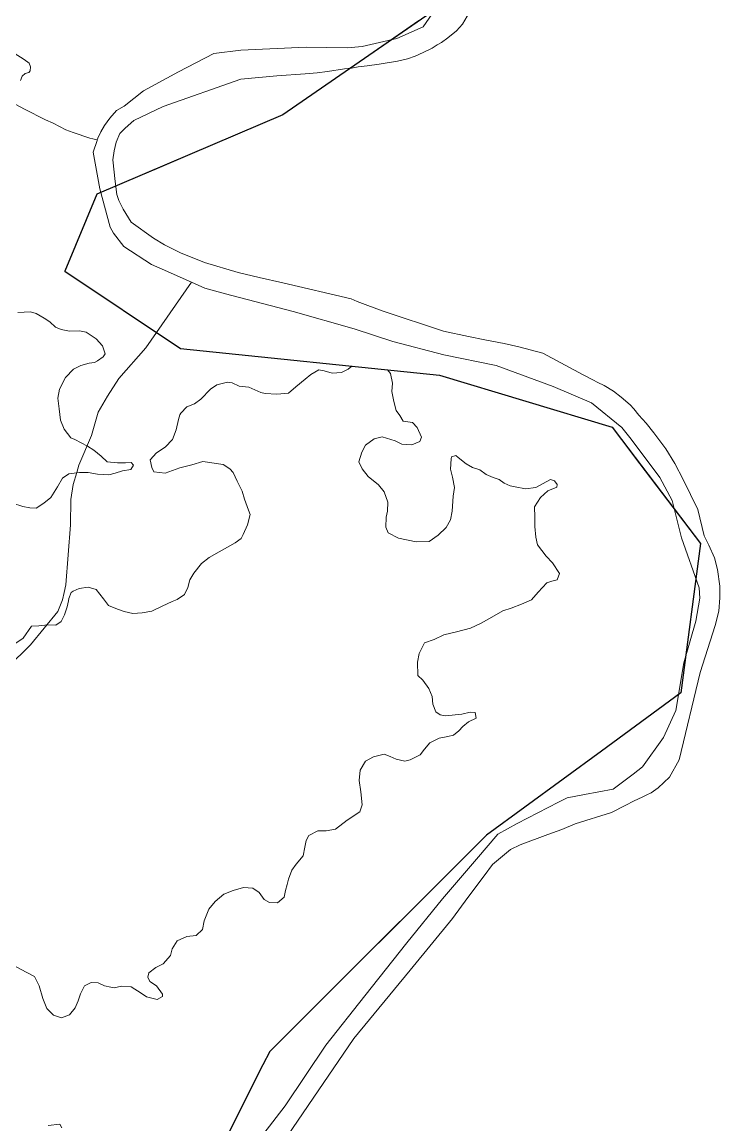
# Model space of a CAD drawing. Header units: metres. Extents: x 4652992 to 4879070, y 2074171 to 2309877.
# Drawn here: x 4653833.7 to 4653917.4, y 2306269.7 to 2306402.1 of the extents above; entities that cross this region are included whole.
import ezdxf

# ---------------------------------------------------------------- set-up
doc = ezdxf.new("R2010")
doc.units = ezdxf.units.M
doc.header["$MEASUREMENT"] = 0
for name, color, linetype, lineweight in [('Level 1', 2, 'Continuous', 0), ('Level 2', 6, 'Continuous', 0), ('Level 40', 1, 'Continuous', 0)]:
    doc.layers.add(name, color=color, linetype=linetype, lineweight=lineweight)
doc.layers.add('Limite', color=38, linetype='Continuous', lineweight=0, plot=False)

msp = doc.modelspace()

# ---------------------------------------------------------------- linework, layer by layer
at = {"layer": 'Level 1'}
for points in [[(4653831.789919, 2306392.817324, 1398), (4653833.967104, 2306391.654909, 1397), (4653836.472475, 2306390.38373, 1395), (4653837.400698, 2306389.971316, 1394), (4653838.926516, 2306389.165102, 1392), (4653839.787905, 2306388.871096, 1391), (4653841.786928, 2306388.178286, 1390), (4653842.167162, 2306388.099521, 1389.89138), (4653842.688883, 2306387.968725, 1389.78)], [(4653831.974306, 2306324.688906, 1402), (4653834.665285, 2306327.369875, 1401), (4653837.947085, 2306331.35248, 1400), (4653838.541323, 2306332.739687, 1399.7), (4653838.716494, 2306333.619082, 1399.62), (4653838.904299, 2306334.567324, 1399.6), (4653839.500124, 2306341.752505, 1399), (4653839.520876, 2306344.809328, 1398.64), (4653839.821291, 2306346.605715, 1398.64), (4653840.255923, 2306348.050295, 1398.64), (4653840.502321, 2306348.93091, 1398.62), (4653842.011721, 2306352.466921, 1398), (4653842.811281, 2306355.276919, 1397), (4653843.933474, 2306357.22333, 1396.52), (4653845.29053, 2306359.332094, 1396), (4653848.521914, 2306363.00928, 1395), (4653853.991845, 2306370.881734, 1390.083553), (4653853.995995, 2306370.889468, 1390.08)]]:
    msp.add_polyline3d(points, dxfattribs=at)
at = {"layer": 'Level 2'}
for points in [[(4653859.05469, 2306263.945132, 1395.9126), (4653865.239077, 2306272.021303, 1395.6314), (4653870.141726, 2306279.301882, 1395.3915), (4653874.805483, 2306285.217287, 1395.32), (4653879.824892, 2306291.583925, 1395.32), (4653884.13312, 2306296.872927, 1395.32), (4653888.207705, 2306301.636477, 1395.2151), (4653890.759096, 2306304.607302, 1395.1077), (4653893.094729, 2306305.911928, 1394.9651), (4653898.060915, 2306308.447085, 1394.92), (4653899.098696, 2306308.98688, 1394.92), (4653901.16553, 2306309.383486, 1394.92), (4653904.5907, 2306310.033083, 1394.667), (4653907.010683, 2306311.804873, 1394.6093), (4653908.140688, 2306312.692324, 1394.6093), (4653910.634096, 2306316.233706, 1394.2202), (4653912.126101, 2306319.476504, 1393.596), (4653913.083132, 2306325.171877, 1392.7), (4653914.545717, 2306330.18268, 1392.3969), (4653914.994875, 2306332.970888, 1392.3969), (4653914.911318, 2306334.180727, 1392.3969), (4653912.821718, 2306340.185732, 1391.8284), (4653911.679507, 2306344.686281, 1391.7684), (4653910.214907, 2306347.443484, 1391.7684), (4653906.768313, 2306352.047732, 1391.5787), (4653905.632693, 2306353.434084, 1391.5787), (4653902.006533, 2306356.395083, 1390.9167), (4653897.413332, 2306358.381106, 1390.1161), (4653890.549074, 2306360.887331, 1390.08), (4653884.29291, 2306362.151919, 1390.08), (4653878.178286, 2306363.768496, 1390.08), (4653873.516482, 2306365.306277, 1390.08), (4653866.213686, 2306367.357485, 1390.08), (4653858.070132, 2306369.50049, 1390.08), (4653855.592531, 2306370.183901, 1390.08), (4653853.999075, 2306370.888107, 1390.08), (4653853.995995, 2306370.889468, 1390.08), (4653850.495913, 2306372.436281, 1390.08), (4653849.200075, 2306373.021487, 1390.08), (4653845.896303, 2306375.159731, 1390.08), (4653844.642702, 2306376.771487, 1390.08), (4653844.240298, 2306377.500307, 1390.08), (4653842.987917, 2306382.108095, 1390.0278), (4653842.193728, 2306386.50049, 1389.78), (4653842.663309, 2306387.892893, 1389.78), (4653842.688883, 2306387.968725, 1389.78), (4653842.758486, 2306388.175112, 1389.78), (4653843.139895, 2306388.921694, 1389.78), (4653843.571108, 2306389.7027, 1389.78), (4653844.207278, 2306390.577883, 1389.78), (4653844.99872, 2306391.512087, 1389.78), (4653845.928286, 2306392.013308, 1389.78), (4653848.242129, 2306393.846682, 1389.5727), (4653852.436526, 2306396.139895, 1389.4073), (4653856.688113, 2306398.359682, 1389.1612), (4653859.928896, 2306398.726931, 1389), (4653867.775515, 2306399.107485, 1388.74), (4653872.714297, 2306399.024905, 1388.62), (4653874.492129, 2306399.182497, 1388.62), (4653878.658327, 2306400.132876, 1388.48), (4653881.815676, 2306401.564089, 1388.34), (4653883.678713, 2306404.263308, 1388.1538)], [(4653887.361086, 2306403.287478, 1388.18), (4653886.5329, 2306401.861696, 1388.22), (4653885.789919, 2306401.062319, 1388.34), (4653884.774905, 2306400.209719, 1388.34), (4653883.990908, 2306399.665713, 1388.34), (4653883.500918, 2306399.37488, 1388.34), (4653882.87488, 2306398.97748, 1388.34), (4653881.803713, 2306398.456118, 1388.46), (4653880.849306, 2306398.015688, 1388.48), (4653879.91791, 2306397.702517, 1388.48), (4653878.713686, 2306397.409304, 1388.48), (4653876.511477, 2306397.077517, 1388.5), (4653875.075075, 2306396.870119, 1388.56), (4653874.000307, 2306396.728701, 1388.62), (4653873.218081, 2306396.592715, 1388.62), (4653872.353701, 2306396.486086, 1388.66), (4653870.31708, 2306396.182925, 1388.74), (4653869.096133, 2306396.038698, 1388.74), (4653867.65851, 2306395.904299, 1388.74), (4653864.234316, 2306395.661928, 1388.8), (4653859.909914, 2306395.275698, 1389), (4653850.58948, 2306391.984316, 1389.56), (4653847.102907, 2306390.279909, 1389.64), (4653846.037722, 2306389.392702, 1389.68), (4653845.421694, 2306388.730715, 1389.7), (4653844.972109, 2306387.70331, 1389.74), (4653844.736696, 2306386.651675, 1389.76), (4653844.571718, 2306385.587527, 1389.78), (4653844.851931, 2306382.969485, 1390), (4653845.061892, 2306381.406313, 1390.08), (4653845.296084, 2306380.693117, 1390.08), (4653845.788882, 2306379.641299, 1390.08), (4653846.75989, 2306378.094912, 1390.08), (4653849.441897, 2306376.18091, 1390.08), (4653850.750307, 2306375.360903, 1390.08), (4653852.674502, 2306374.400515, 1390.08), (4653855.581301, 2306373.233706, 1390.08), (4653859.619326, 2306372.037478, 1390.08), (4653862.138491, 2306371.465884, 1390.08), (4653864.963076, 2306370.809878, 1390.08), (4653873.15729, 2306368.907107, 1390.08), (4653873.897707, 2306368.569094, 1390.08), (4653875.149905, 2306368.080324, 1390.08), (4653876.998904, 2306367.425295, 1390.08), (4653884.230715, 2306365.024721, 1390.08), (4653887.230898, 2306364.366274, 1390.08), (4653889.213686, 2306363.96448, 1390.08), (4653891.523501, 2306363.518313, 1390.08), (4653893.303286, 2306363.124087, 1390.08), (4653896.184084, 2306362.370486, 1390.08), (4653901.000307, 2306359.763918, 1390.14), (4653902.185488, 2306359.156313, 1390.58), (4653902.7699, 2306358.846682, 1390.84), (4653903.518313, 2306358.478274, 1391.02), (4653904.665285, 2306357.819277, 1391.12), (4653905.580508, 2306357.085329, 1391.24), (4653906.634524, 2306356.151675, 1391.34), (4653907.073122, 2306355.678896, 1391.44), (4653907.693911, 2306354.925478, 1391.54), (4653908.551882, 2306353.954104, 1391.58), (4653909.466677, 2306352.812319, 1391.7), (4653910.940676, 2306350.899111, 1391.76), (4653912.002321, 2306349.118532, 1391.76), (4653913.021731, 2306347.185305, 1391.76), (4653914.746706, 2306343.594118, 1391.8), (4653915.515688, 2306340.454714, 1391.84), (4653916.078676, 2306339.319887, 1391.9), (4653916.760927, 2306337.799929, 1392), (4653917.118899, 2306336.411318, 1392.02), (4653917.409731, 2306334.409304, 1392.06), (4653917.418093, 2306333.011294, 1392.2), (4653917.268679, 2306331.379885, 1392.34), (4653916.82709, 2306329.655886, 1392.42), (4653915.057497, 2306324.026491, 1392.7), (4653912.525515, 2306313.530703, 1394.34), (4653911.382693, 2306311.453676, 1394.44), (4653910.007082, 2306310.175295, 1394.48), (4653909.178286, 2306309.597903, 1394.48), (4653908.651675, 2306309.329531, 1394.56), (4653908.082888, 2306309.068911, 1394.62), (4653907.131716, 2306308.615481, 1394.64), (4653906.033694, 2306308.072329, 1394.68), (4653904.401491, 2306307.218508, 1394.82), (4653900.056521, 2306305.866701, 1394.92), (4653898.44092, 2306305.184511, 1394.92), (4653896.753725, 2306304.587893, 1394.92), (4653893.458315, 2306303.351504, 1394.98), (4653892.299074, 2306302.790285, 1395.1), (4653890.105105, 2306300.990908, 1395.18), (4653889.114687, 2306299.598879, 1395.26), (4653887.169924, 2306297.012514, 1395.32), (4653885.312929, 2306294.511904, 1395.32), (4653880.232729, 2306288.295717, 1395.32), (4653873.499697, 2306280.096499, 1395.32), (4653856.438479, 2306255.075075, 1396.12)]]:
    msp.add_polyline3d(points, dxfattribs=at)
at = {"layer": 'Level 40', "color": 3}
for points in [[(4653881.271683, 2306402.290578, 1402.78201), (4653864.982858, 2306390.987111, 1403.414399), (4653849.90407, 2306384.556238, 1403.937266), (4653842.6371, 2306381.457, 1404.189252), (4653838.8132, 2306372.2162, 1404.508235), (4653843.880987, 2306368.825546, 1404.702719), (4653852.683362, 2306362.936212, 1405.040525), (4653852.683387, 2306362.936209, 1405.040525), (4653852.6834, 2306362.9362, 1405.040526), (4653854.930198, 2306362.704379, 1405.112571), (4653873.249955, 2306360.814109, 1405.7), (4653872.790801, 2306360.433952, 1405.7), (4653871.988488, 2306360.057104, 1405.7), (4653870.884069, 2306359.981017, 1405.7), (4653869.906514, 2306360.264049, 1406), (4653869.297152, 2306360.381051, 1406.4), (4653868.318776, 2306359.810849, 1406.75), (4653867.642923, 2306359.239929, 1407.1), (4653866.525054, 2306358.325317, 1407.5), (4653865.643981, 2306357.574174, 1407.8), (4653864.230488, 2306357.442256, 1407.8), (4653862.863559, 2306357.539787, 1407.8), (4653862.342345, 2306357.645286, 1407.8), (4653860.888562, 2306358.282519, 1407.825), (4653859.710832, 2306358.417106, 1407.85), (4653858.872345, 2306358.814404, 1407.85), (4653858.309505, 2306358.871427, 1407.85), (4653857.039965, 2306358.55943, 1407.85), (4653856.299973, 2306358.026453, 1407.85), (4653855.108433, 2306356.853576, 1407.45), (4653854.376437, 2306356.288409, 1406.8), (4653853.442208, 2306355.918333, 1406.2), (4653852.732754, 2306355.1555, 1405.8), (4653852.595367, 2306354.95557, 1405.275), (4653852.458698, 2306354.398789, 1404.75), (4653852.149776, 2306353.1807, 1404.75), (4653851.722594, 2306351.986467, 1404.75), (4653850.858136, 2306351.063738, 1404.75), (4653849.790615, 2306350.38471, 1405.1), (4653849.054457, 2306349.563892, 1405.5), (4653849.22826, 2306348.63507, 1405.85), (4653849.484923, 2306348.116351, 1406.2), (4653850.834229, 2306347.976069, 1407), (4653852.614641, 2306348.587857, 1407), (4653854.04122, 2306348.96742, 1407), (4653855.34998, 2306349.370869, 1407), (4653857.789588, 2306348.998087, 1407), (4653858.602467, 2306348.468613, 1407), (4653859.002865, 2306348.022707, 1407), (4653859.473508, 2306347.015359, 1407), (4653860.085487, 2306345.796864, 1407), (4653860.379395, 2306344.825163, 1407), (4653860.849906, 2306343.513502, 1407), (4653861.049915, 2306342.986406, 1407), (4653860.742287, 2306341.771528, 1407), (4653860.198826, 2306340.60438, 1407), (4653859.974324, 2306340.10244, 1407), (4653859.254504, 2306339.579291, 1407), (4653857.319525, 2306338.511781, 1407), (4653856.13962, 2306337.838596, 1407), (4653855.19549, 2306337.117554, 1407), (4653854.286238, 2306335.963486, 1407), (4653853.813637, 2306335.14667, 1407), (4653853.564956, 2306334.223501, 1407), (4653853.151264, 2306333.394633, 1407), (4653852.28966, 2306332.778388, 1407), (4653851.687933, 2306332.535398, 1407), (4653850.472615, 2306331.990965, 1407), (4653849.245426, 2306331.388074, 1407), (4653848.101319, 2306331.194373, 1407), (4653846.980981, 2306331.117586, 1407), (4653845.920045, 2306331.333068, 1407), (4653845.118659, 2306331.61756, 1407), (4653844.046393, 2306332.078783, 1407), (4653843.446613, 2306332.891298, 1407.15), (4653842.564285, 2306333.983055, 1407.15), (4653841.587951, 2306334.284115, 1407.45), (4653840.530846, 2306334.109649, 1408), (4653839.788836, 2306333.774305, 1408), (4653839.567933, 2306333.652648, 1408.4), (4653839.296205, 2306332.918518, 1408.4), (4653839.236915, 2306332.626966, 1408.4), (4653839.165765, 2306332.277096, 1408.4), (4653839.094614, 2306331.927217, 1408.4), (4653838.775422, 2306330.959737, 1408.4), (4653838.362342, 2306330.132728, 1408.4), (4653837.726442, 2306329.715343, 1408.4), (4653836.75017, 2306329.731503, 1408.4), (4653835.691408, 2306329.642968, 1408.4), (4653834.820905, 2306329.57692, 1408.4), (4653833.794996, 2306328.145578, 1408.4), (4653832.93522, 2306327.530722, 1408.4)], [(4653833.473774, 2306395.104702, 1404.25), (4653833.702035, 2306395.638398, 1404.2), (4653834.041957, 2306395.946858, 1404.2), (4653834.498694, 2306396.068517, 1404.15), (4653834.642771, 2306396.278768, 1404.1), (4653834.699696, 2306396.745737, 1404.1), (4653834.530843, 2306397.175105, 1404.1), (4653833.928361, 2306397.612514, 1404.1), (4653831.943297, 2306398.858811, 1403.45)], [(4653832.513704, 2306344.374991, 1406.2), (4653833.758764, 2306343.948323, 1405.95), (4653834.584521, 2306343.780797, 1405.95), (4653835.375138, 2306343.74221, 1405.95), (4653836.296741, 2306344.346997, 1405.95), (4653837.112259, 2306345.03419, 1405.95), (4653837.928801, 2306346.33011, 1405.95), (4653838.508831, 2306347.369438, 1405.95), (4653839.288562, 2306347.881114, 1405.95), (4653840.55158, 2306348.051248, 1405.95), (4653841.590085, 2306348.02336, 1405.95), (4653842.722827, 2306347.854593, 1405.95), (4653844.103166, 2306347.768252, 1405.7), (4653844.83521, 2306347.978421, 1405.3), (4653845.710012, 2306348.23534, 1404.85), (4653846.739518, 2306348.385886, 1404.45), (4653847.048576, 2306348.92708, 1404.05), (4653846.753399, 2306349.224706, 1403.65), (4653846.066266, 2306349.180668, 1403.65), (4653845.142303, 2306349.184642, 1403.65), (4653843.875056, 2306349.31932, 1403.65), (4653843.15359, 2306350.015516, 1403.65), (4653842.263844, 2306350.739537, 1403.25), (4653841.514417, 2306351.205432, 1402.8), (4653840.017283, 2306351.992249, 1402.4), (4653839.507441, 2306352.218011, 1402.4), (4653838.726075, 2306353.233318, 1402.4), (4653838.265215, 2306354.305997, 1402.4), (4653838.113379, 2306355.683156, 1402.4), (4653837.953686, 2306356.972356, 1402.7), (4653838.173608, 2306358.046009, 1403.05), (4653838.902441, 2306359.457873, 1403.35), (4653839.84334, 2306360.443555, 1403.7), (4653840.723428, 2306360.875676, 1404.1), (4653841.708165, 2306361.179076, 1404.45), (4653842.357281, 2306361.256834, 1404.6013), (4653842.722779, 2306361.428381, 1404.8), (4653843.399651, 2306361.920058, 1404.8), (4653843.644029, 2306362.270659, 1404.8), (4653843.324095, 2306363.249809, 1404.8), (4653842.571742, 2306364.087818, 1404.8), (4653841.353976, 2306364.905669, 1404.8), (4653840.578505, 2306365.062594, 1404.8), (4653839.359486, 2306365.023588, 1404.8), (4653838.362539, 2306365.225337, 1404.8), (4653837.664902, 2306365.480787, 1404.8), (4653836.99015, 2306366.131533, 1404.8), (4653836.326113, 2306366.551557, 1404.8), (4653835.352219, 2306367.148517, 1404.8), (4653834.698918, 2306367.33783, 1404.8), (4653833.179217, 2306367.240895, 1404.45)], [(4653832.43676, 2306288.986098, 1418.15), (4653834.147131, 2306288.046794, 1418.15), (4653835.173558, 2306287.542159, 1418.15), (4653835.719584, 2306286.427229, 1418.15), (4653836.160388, 2306284.894523, 1417.35), (4653836.637123, 2306283.677287, 1416.7), (4653837.435162, 2306282.908569, 1415.5), (4653838.408759, 2306282.552131, 1414.75), (4653839.362501, 2306282.921657, 1413.95), (4653840.05403, 2306283.765788, 1413.45), (4653840.389562, 2306284.624463, 1412.95), (4653840.678689, 2306285.458455, 1412.95), (4653841.175242, 2306286.428642, 1412.95), (4653841.970199, 2306286.802115, 1412.95), (4653842.799069, 2306286.751971, 1412.95), (4653843.569984, 2306286.416012, 1412.95), (4653844.318168, 2306286.263279, 1412.95), (4653844.721047, 2306286.181037, 1412.95), (4653845.596385, 2306286.359543, 1412.95), (4653846.782315, 2306286.296059, 1412.95), (4653847.95261, 2306285.53274, 1413.2), (4653848.585193, 2306285.106035, 1413.2), (4653849.897141, 2306284.778694, 1413.2), (4653850.507705, 2306285.130185, 1413.2), (4653850.508056, 2306285.427689, 1413.2), (4653849.807004, 2306286.403954, 1413.2), (4653849.013368, 2306286.922987, 1413.2), (4653848.760787, 2306287.450583, 1413.2), (4653848.865021, 2306287.964842, 1413.2), (4653849.739389, 2306288.629067, 1412.55), (4653850.611519, 2306289.036719, 1411.4), (4653851.481491, 2306290.043648, 1410.55), (4653851.666783, 2306290.853587, 1409.9), (4653852.27392, 2306291.797109, 1409.65), (4653853.459982, 2306292.324071, 1409.4), (4653854.558957, 2306292.441481, 1408.9), (4653855.313054, 2306293.186096, 1408.9), (4653855.522733, 2306294.221366, 1408.9), (4653856.103583, 2306295.600065, 1408.9), (4653856.840133, 2306296.534728, 1409.15), (4653857.89626, 2306297.431097, 1409.55), (4653859.012557, 2306297.86766, 1409.8), (4653860.227958, 2306298.217831, 1409.8), (4653861.367164, 2306298.121855, 1410), (4653862.10721, 2306297.612417, 1410), (4653862.719779, 2306296.77029, 1410), (4653863.367455, 2306296.399176, 1410), (4653864.32783, 2306296.382765, 1410), (4653865.126695, 2306297.056822, 1410), (4653865.289219, 2306297.86053, 1410), (4653865.497972, 2306298.595004, 1410), (4653865.625657, 2306299.226427, 1410), (4653866.058644, 2306300.302239, 1409.6), (4653866.565284, 2306301.027524, 1409.1), (4653867.404862, 2306302.023085, 1408.7), (4653867.614154, 2306303.058229, 1408.7), (4653867.776926, 2306303.86329, 1408.7), (4653868.078683, 2306304.460404, 1408.7), (4653869.15713, 2306305.019091, 1408.7), (4653870.160524, 2306305.02614, 1408.3), (4653871.285763, 2306305.20871, 1407.55), (4653872.701915, 2306306.281794, 1406.85), (4653874.208117, 2306307.317624, 1406.5), (4653874.499269, 2306308.159363, 1406.5), (4653874.32531, 2306309.69629, 1406.5), (4653874.116411, 2306311.059991, 1406.5), (4653874.244814, 2306312.294892, 1406.5), (4653874.884945, 2306313.365561, 1406.5), (4653875.838928, 2306313.892025, 1406.5), (4653877.118556, 2306314.232183, 1406.5), (4653877.851337, 2306313.963085, 1406.5), (4653878.572505, 2306313.636302, 1406.5), (4653879.607821, 2306313.36571, 1406.5), (4653880.247697, 2306313.5358, 1406.5), (4653881.457682, 2306314.130341, 1406.5), (4653881.957995, 2306314.80913, 1406.5), (4653882.597899, 2306315.579584, 1406.5), (4653883.738026, 2306316.128251, 1406.5), (4653884.750183, 2306316.342734, 1406.5), (4653885.448231, 2306316.501006, 1406.5), (4653886.099719, 2306317.028933, 1406.5), (4653886.565047, 2306317.534653, 1406.5), (4653887.228138, 2306318.120223, 1406.5), (4653888.180353, 2306318.54353, 1406.2), (4653888.057436, 2306319.211422, 1405.8), (4653887.444834, 2306319.257968, 1405.4), (4653886.426594, 2306319.03848, 1404.95), (4653884.496485, 2306318.822909, 1404.5), (4653883.854662, 2306318.953346, 1404.5), (4653883.317891, 2306319.303276, 1404.5), (4653882.956206, 2306320.219688, 1404.5), (4653882.89792, 2306321.134588, 1404.5), (4653882.489614, 2306322.120536, 1404.5), (4653881.778004, 2306323.107828, 1404.5), (4653881.159736, 2306323.654759, 1404.5), (4653881.124944, 2306325.286848, 1404.5), (4653881.33505, 2306326.32742, 1404.5), (4653881.953437, 2306327.585883, 1404.5), (4653883.131642, 2306328.008562, 1404.5), (4653884.274859, 2306328.558687, 1404.5), (4653885.803045, 2306328.910327, 1404.5), (4653887.47125, 2306329.353898, 1404.5), (4653888.672811, 2306329.89219, 1404.5), (4653889.769353, 2306330.511956, 1404.5), (4653891.366704, 2306331.413588, 1404.2), (4653892.34709, 2306331.75636, 1404.2), (4653893.595912, 2306332.225235, 1404.2), (4653894.798022, 2306332.763773, 1404.2), (4653895.591417, 2306333.68612, 1404.2), (4653896.664841, 2306334.792335, 1404.2), (4653897.248397, 2306334.97487, 1404.2), (4653897.890327, 2306335.145568, 1404.2), (4653898.170087, 2306335.931268, 1404.2), (4653897.329067, 2306337.184831, 1404.2), (4653896.575015, 2306337.996849, 1404), (4653895.527462, 2306339.338017, 1402.8), (4653895.321918, 2306340.274663, 1402), (4653895.200856, 2306341.56264, 1401.6), (4653895.216318, 2306342.688767, 1401.25), (4653895.157269, 2306343.909118, 1401.25), (4653895.871912, 2306345.033028, 1401.25), (4653896.76248, 2306345.819183, 1401.25), (4653897.829006, 2306346.267637, 1401.25), (4653897.899181, 2306346.615863, 1401.25), (4653897.559048, 2306347.047182, 1401.25), (4653897.101832, 2306347.200188, 1401.25), (4653896.14088, 2306346.669976, 1401.25), (4653895.320542, 2306346.232087, 1401.25), (4653894.066429, 2306346.063288, 1401.25), (4653892.835677, 2306346.312607, 1401.25), (4653892.24963, 2306346.431326, 1401.25), (4653891.522912, 2306346.759748, 1401.25), (4653890.936844, 2306347.180471, 1401.25), (4653890.198483, 2306347.450833, 1401.25), (4653889.364182, 2306347.80154, 1401.45), (4653888.605482, 2306348.34818, 1401.75), (4653887.706716, 2306348.636545, 1402.4), (4653886.96642, 2306349.087937, 1402.8), (4653886.016887, 2306349.836475, 1403.55), (4653885.732061, 2306350.073311, 1404.15), (4653885.199209, 2306349.910061, 1404.45), (4653885.152584, 2306349.679184, 1404.45), (4653885.082664, 2306348.4316, 1404.45), (4653885.315851, 2306347.483047, 1404.45), (4653885.549068, 2306346.233943, 1404.45), (4653885.397533, 2306345.182877, 1404.45), (4653885.280985, 2306343.403361, 1404.45), (4653885.071121, 2306342.363902, 1404.45), (4653884.581379, 2306341.441217, 1404.45), (4653883.601849, 2306340.497531, 1404.45), (4653882.540669, 2306339.750727, 1404.45), (4653880.95483, 2306339.711529, 1404.45), (4653878.85614, 2306340.137063, 1404.45), (4653877.597132, 2306340.813161, 1404.45), (4653877.305847, 2306341.473364, 1404.45), (4653877.364456, 2306342.663691, 1404.45), (4653877.516202, 2306343.414312, 1404.45), (4653877.551454, 2306344.489005, 1404.45), (4653877.132144, 2306345.71582, 1404.45), (4653876.456344, 2306346.573863, 1404.45), (4653875.197897, 2306347.549892, 1404.45), (4653874.475656, 2306348.477292, 1404.45), (4653874.103059, 2306349.333792, 1404.45), (4653874.453092, 2306350.46437, 1404.45), (4653874.872927, 2306351.340456, 1404.45), (4653875.933608, 2306352.086722, 1404.45), (4653876.88924, 2306352.313666, 1404.45), (4653878.427406, 2306351.822004, 1404.45), (4653879.249487, 2306351.444372, 1404.75), (4653880.431765, 2306351.353992, 1405.05), (4653881.421568, 2306351.7537, 1405.05), (4653881.62159, 2306352.266294, 1405.4), (4653881.074767, 2306353.456521, 1405.4), (4653880.527917, 2306354.046974, 1405.4), (4653879.410864, 2306354.213126, 1405.4), (4653878.986663, 2306354.865853, 1405.7), (4653878.568114, 2306355.489969, 1405.7), (4653878.300868, 2306356.562855, 1405.7), (4653878.056929, 2306357.750778, 1405.7), (4653878.138553, 2306358.75289, 1405.7), (4653877.894643, 2306359.940609, 1405.7), (4653877.541206, 2306360.371303, 1405.7), (4653883.7654, 2306359.7291, 1405.747878), (4653904.485675, 2306353.485408, 1405.913467)], [(4653904.485675, 2306353.485408, 1405.913467), (4653905.613021, 2306352.00075, 1405.927731), (4653907.825122, 2306349.087555, 1405.955719), (4653915.096, 2306339.5122, 1406.047717), (4653912.7283, 2306321.5822, 1406.186103), (4653909.503508, 2306319.218508, 1406.216697), (4653903.200763, 2306314.598818, 1406.276491), (4653889.424129, 2306304.500845, 1406.407191), (4653868.711125, 2306283.833867, 1406.631081), (4653863.3882, 2306278.5228, 1406.688617), (4653862.5791, 2306276.9143, 1406.702394), (4653859.976813, 2306271.740602, 1406.746708), (4653849.281392, 2306250.477145, 1406.928832)], [(4653838.43329, 2306269.367901, 1414.7), (4653838.216383, 2306269.788786, 1415.3), (4653836.805732, 2306269.663535, 1415.65)]]:
    msp.add_polyline3d(points, dxfattribs=at)
at = {"layer": 'Limite', "color": 5, "linetype": 'Continuous', "lineweight": 30}
msp.add_polyline3d([(4653885.06545, 2306404.923225, 1387.482208), (4653864.982858, 2306390.987111, 1390.456615), (4653842.637098, 2306381.456985, 1390.046712), (4653838.81321, 2306372.216202, 1394.151986), (4653852.683362, 2306362.936212, 1394.508408), (4653883.765436, 2306359.7291, 1392.466362), (4653904.485662, 2306353.485425, 1392.847573), (4653905.613021, 2306352.00075, 1392.985676), (4653915.096024, 2306339.512244, 1392.835558), (4653912.728349, 2306321.582202, 1394.477915), (4653903.200763, 2306314.598818, 1397.350403), (4653889.424129, 2306304.500845, 1395.648211), (4653863.388246, 2306278.522816, 1397.207051), (4653862.579147, 2306276.914275, 1397.109794), (4653846.463722, 2306244.875364, 1397.15034)], dxfattribs=at)

doc.saveas('drawing.dxf')
